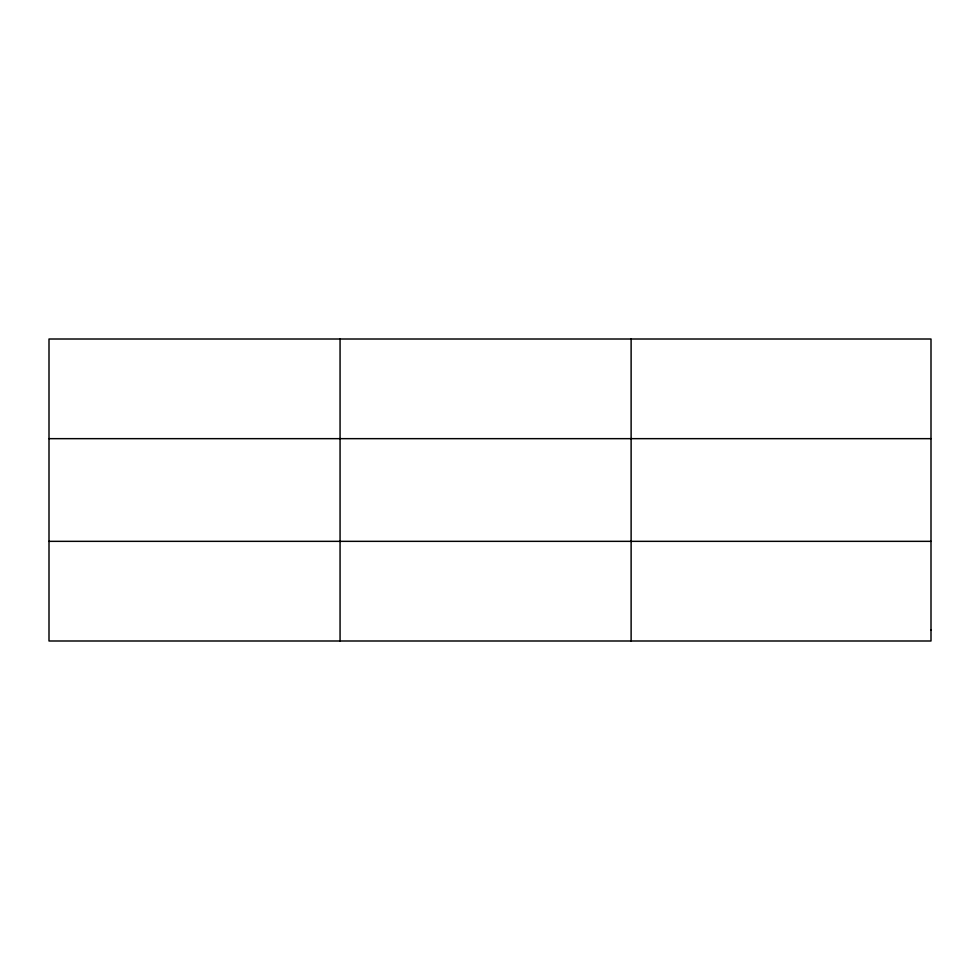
<?xml version="1.0" encoding="UTF-8"?>
<svg xmlns="http://www.w3.org/2000/svg" width="980" height="980" viewBox="0 0 980 980"><rect width="100%" height="100%" fill="white"/><g stroke="black" fill="none" stroke-linecap="round" stroke-linejoin="round"><path stroke-width="1.47" d="M340.06 339.007L340.06 640.994M631.12 339.007L631.12 640.994M49 438.66L931 438.66M49 541.34L931 541.34M931 629.92L931 640.994L49 640.994L49 339.007L931 339.007L931 629.92"/></g></svg>
